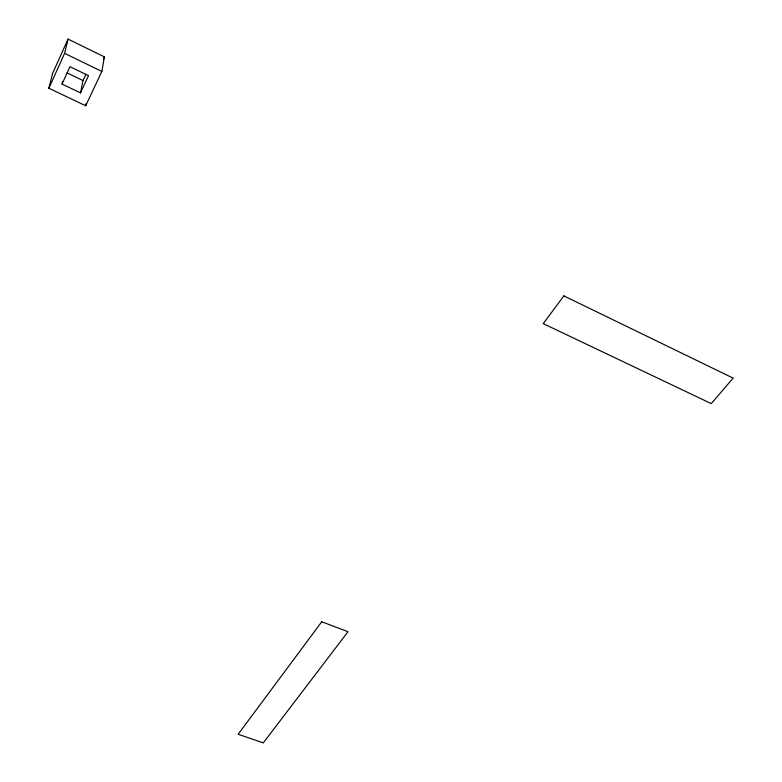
<?xml version="1.0" encoding="UTF-8"?>
<svg xmlns="http://www.w3.org/2000/svg" width="782" height="782" viewBox="0 0 782 782"><rect width="100%" height="100%" fill="white"/><g stroke="black" fill="none" stroke-linecap="round" stroke-linejoin="round"><path stroke-width="1.17" d="M101.846 71.445L104.417 56.9L68.044 39.1L52.59 73.41L48.865 88.239L85.678 105.766L101.846 71.445L64.613 53.352L68.044 39.1M85.678 105.766L86.128 103.439M62.56 81.836L62.042 84.055L80.507 92.892L83 80.556L85.971 74.182M48.865 88.239L64.613 53.352M62.042 84.055L69.969 66.695L88.532 75.668L80.507 92.892M103.39 59.08L104.417 56.9M67.027 72.863L83 80.556M321.734 621.768L238.158 734.259L263.27 742.9L348.01 631.709L321.734 621.768M563.861 295.889L543.255 323.631L711.258 403.62L733.135 378.117L563.861 295.889"/></g></svg>
